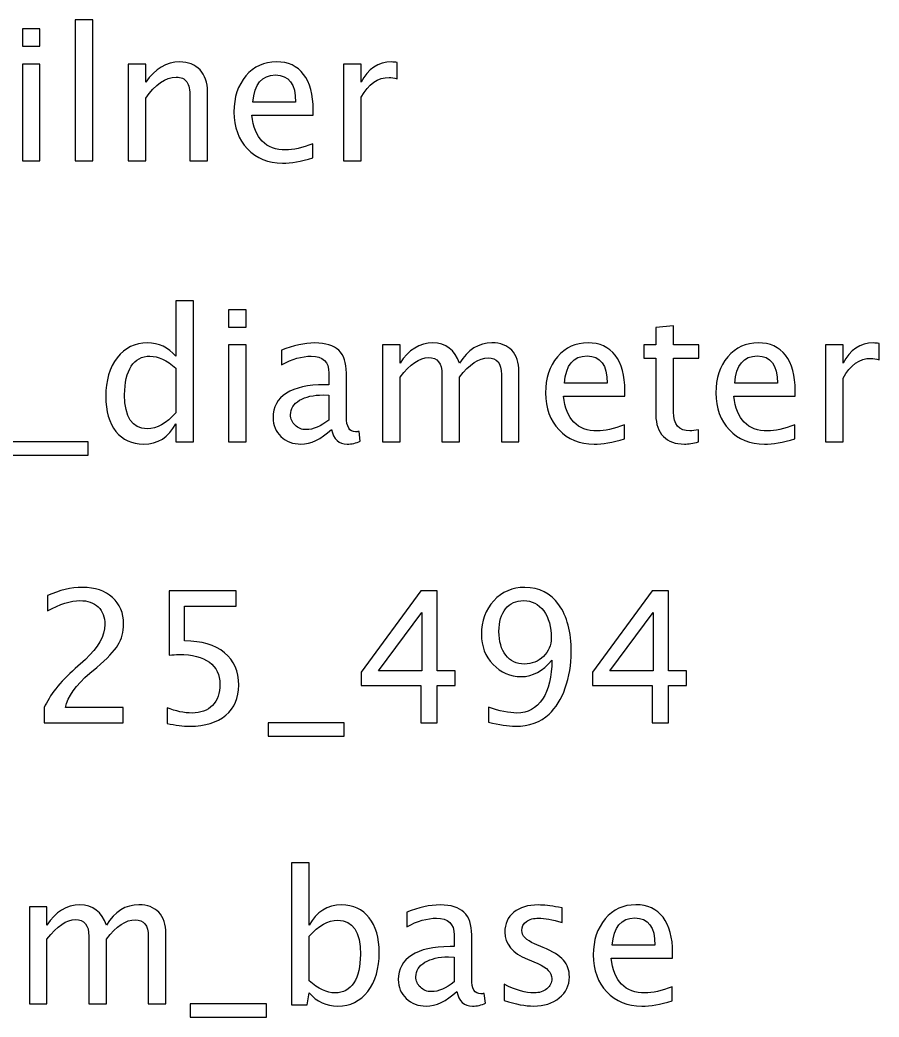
# Model space of a CAD drawing. Header units: centimetres. Extents: x -87 to 69, y -70 to 88.
# Drawn here: x 53.66 to 66.09, y 53.28 to 67.71 of the extents above; entities that cross this region are included whole.
import ezdxf

# ---------------------------------------------------------------- set-up
doc = ezdxf.new("R2010")
doc.units = ezdxf.units.CM
doc.header["$MEASUREMENT"] = 0
doc.layers.add('Layer 1', color=7, linetype='Continuous')

msp = doc.modelspace()

# ---------------------------------------------------------------- linework, layer by layer
at = {"layer": 'Layer 1'}
for points, knots in [([(54.46144, 65.67044), (54.46144, 65.67044), (54.46144, 67.71037), (54.46144, 67.71037), (54.46144, 67.71037), (54.46144, 67.71037), (54.71544, 67.71037), (54.71544, 67.71037), (54.71544, 67.71037), (54.71544, 67.71037), (54.71544, 65.67044), (54.71544, 65.67044), (54.71544, 65.67044), (54.71544, 65.67044), (54.46144, 65.67044), (54.46144, 65.67044)], [0, 0, 0, 0, 0.2, 0.2, 0.2, 0.2, 0.4, 0.4, 0.4, 0.4, 0.6, 0.6, 0.6, 0.6, 1, 1, 1, 1]), ([(53.6968, 67.32938), (53.6968, 67.32938), (53.6968, 67.58338), (53.6968, 67.58338), (53.6968, 67.58338), (53.6968, 67.58338), (53.9508, 67.58338), (53.9508, 67.58338), (53.9508, 67.58338), (53.9508, 67.58338), (53.9508, 67.32938), (53.9508, 67.32938), (53.9508, 67.32938), (53.9508, 67.32938), (53.6968, 67.32938), (53.6968, 67.32938)], [0, 0, 0, 0, 0.2, 0.2, 0.2, 0.2, 0.4, 0.4, 0.4, 0.4, 0.6, 0.6, 0.6, 0.6, 1, 1, 1, 1]), ([(55.22608, 65.67044), (55.22608, 65.67044), (55.22608, 67.07273), (55.22608, 67.07273), (55.22608, 67.07273), (55.22608, 67.07273), (55.48008, 67.07273), (55.48008, 67.07273), (55.48008, 67.07273), (55.48008, 67.07273), (55.48008, 66.80771), (55.48008, 66.80771), (55.48008, 66.80771), (55.61458, 67.00394), (55.7795, 67.10183), (55.97441, 67.10183), (55.97441, 67.10183), (56.097, 67.10183), (56.19445, 67.06347), (56.26633, 66.9863), (56.26633, 66.9863), (56.33821, 66.90957), (56.37437, 66.80594), (56.37437, 66.6763), (56.37437, 66.6763), (56.37437, 66.6763), (56.37437, 65.67044), (56.37437, 65.67044), (56.37437, 65.67044), (56.37437, 65.67044), (56.12037, 65.67044), (56.12037, 65.67044), (56.12037, 65.67044), (56.12037, 65.67044), (56.12037, 66.59339), (56.12037, 66.59339), (56.12037, 66.59339), (56.12037, 66.69746), (56.10494, 66.77155), (56.07451, 66.81564), (56.07451, 66.81564), (56.04364, 66.86018), (55.99293, 66.88223), (55.92193, 66.88223), (55.92193, 66.88223), (55.76583, 66.88223), (55.61854, 66.78037), (55.48008, 66.57664), (55.48008, 66.57664), (55.48008, 66.57664), (55.48008, 65.67044), (55.48008, 65.67044), (55.48008, 65.67044), (55.48008, 65.67044), (55.22608, 65.67044), (55.22608, 65.67044)], [0, 0, 0, 0, 0.06666667, 0.06666667, 0.06666667, 0.06666667, 0.13333333, 0.13333333, 0.13333333, 0.13333333, 0.2, 0.2, 0.2, 0.2, 0.26666667, 0.26666667, 0.26666667, 0.26666667, 0.33333333, 0.33333333, 0.33333333, 0.33333333, 0.4, 0.4, 0.4, 0.4, 0.46666667, 0.46666667, 0.46666667, 0.46666667, 0.53333333, 0.53333333, 0.53333333, 0.53333333, 0.6, 0.6, 0.6, 0.6, 0.66666667, 0.66666667, 0.66666667, 0.66666667, 0.73333333, 0.73333333, 0.73333333, 0.73333333, 0.8, 0.8, 0.8, 0.8, 0.86666667, 0.86666667, 0.86666667, 0.86666667, 1, 1, 1, 1]), ([(57.89749, 65.71542), (57.72683, 65.66427), (57.58087, 65.63869), (57.45916, 65.63869), (57.45916, 65.63869), (57.25146, 65.63869), (57.08257, 65.70748), (56.95249, 65.84462), (56.95249, 65.84462), (56.8224, 65.98177), (56.75713, 66.15948), (56.75713, 66.3782), (56.75713, 66.3782), (56.75713, 66.59031), (56.81446, 66.76449), (56.92955, 66.90075), (56.92955, 66.90075), (57.04465, 67.03657), (57.19193, 67.10448), (57.37141, 67.10448), (57.37141, 67.10448), (57.54118, 67.10448), (57.67259, 67.04407), (57.7652, 66.92324), (57.7652, 66.92324), (57.8578, 66.80241), (57.9041, 66.63132), (57.9041, 66.40951), (57.9041, 66.40951), (57.9041, 66.40951), (57.90278, 66.3319), (57.90278, 66.3319), (57.90278, 66.3319), (57.90278, 66.3319), (57.01643, 66.3319), (57.01643, 66.3319), (57.01643, 66.3319), (57.05347, 65.99676), (57.21707, 65.82919), (57.50679, 65.82919), (57.50679, 65.82919), (57.61306, 65.82919), (57.74315, 65.85918), (57.89749, 65.91915), (57.89749, 65.91915), (57.89749, 65.91915), (57.89749, 65.71542), (57.89749, 65.71542)], [0, 0, 0, 0, 0.07692308, 0.07692308, 0.07692308, 0.07692308, 0.15384615, 0.15384615, 0.15384615, 0.15384615, 0.23076923, 0.23076923, 0.23076923, 0.23076923, 0.30769231, 0.30769231, 0.30769231, 0.30769231, 0.38461538, 0.38461538, 0.38461538, 0.38461538, 0.46153846, 0.46153846, 0.46153846, 0.46153846, 0.53846154, 0.53846154, 0.53846154, 0.53846154, 0.61538462, 0.61538462, 0.61538462, 0.61538462, 0.69230769, 0.69230769, 0.69230769, 0.69230769, 0.76923077, 0.76923077, 0.76923077, 0.76923077, 0.84615385, 0.84615385, 0.84615385, 0.84615385, 1, 1, 1, 1]), ([(58.34243, 65.67044), (58.34243, 65.67044), (58.34243, 67.07273), (58.34243, 67.07273), (58.34243, 67.07273), (58.34243, 67.07273), (58.59643, 67.07273), (58.59643, 67.07273), (58.59643, 67.07273), (58.59643, 67.07273), (58.59643, 66.80771), (58.59643, 66.80771), (58.59643, 66.80771), (58.69741, 67.00394), (58.84381, 67.10183), (59.03608, 67.10183), (59.03608, 67.10183), (59.0621, 67.10183), (59.08944, 67.09963), (59.11766, 67.09522), (59.11766, 67.09522), (59.11766, 67.09522), (59.11766, 66.85754), (59.11766, 66.85754), (59.11766, 66.85754), (59.07356, 66.87209), (59.03476, 66.87958), (59.00124, 66.87958), (59.00124, 66.87958), (58.83985, 66.87958), (58.70491, 66.78433), (58.59643, 66.59339), (58.59643, 66.59339), (58.59643, 66.59339), (58.59643, 65.67044), (58.59643, 65.67044), (58.59643, 65.67044), (58.59643, 65.67044), (58.34243, 65.67044), (58.34243, 65.67044)], [0, 0, 0, 0, 0.09090909, 0.09090909, 0.09090909, 0.09090909, 0.18181818, 0.18181818, 0.18181818, 0.18181818, 0.27272727, 0.27272727, 0.27272727, 0.27272727, 0.36363636, 0.36363636, 0.36363636, 0.36363636, 0.45454545, 0.45454545, 0.45454545, 0.45454545, 0.54545455, 0.54545455, 0.54545455, 0.54545455, 0.63636364, 0.63636364, 0.63636364, 0.63636364, 0.72727273, 0.72727273, 0.72727273, 0.72727273, 0.81818182, 0.81818182, 0.81818182, 0.81818182, 1, 1, 1, 1]), ([(53.6968, 65.67044), (53.6968, 65.67044), (53.6968, 67.07273), (53.6968, 67.07273), (53.6968, 67.07273), (53.6968, 67.07273), (53.9508, 67.07273), (53.9508, 67.07273), (53.9508, 67.07273), (53.9508, 67.07273), (53.9508, 65.67044), (53.9508, 65.67044), (53.9508, 65.67044), (53.9508, 65.67044), (53.6968, 65.67044), (53.6968, 65.67044)], [0, 0, 0, 0, 0.2, 0.2, 0.2, 0.2, 0.4, 0.4, 0.4, 0.4, 0.6, 0.6, 0.6, 0.6, 1, 1, 1, 1]), ([(57.02966, 66.5224), (57.02966, 66.5224), (57.64878, 66.5224), (57.64878, 66.5224), (57.64878, 66.5224), (57.64878, 66.78345), (57.55132, 66.91398), (57.35686, 66.91398), (57.35686, 66.91398), (57.16106, 66.91398), (57.05214, 66.78345), (57.02966, 66.5224)], [0, 0, 0, 0, 0.25, 0.25, 0.25, 0.25, 0.5, 0.5, 0.5, 0.5, 1, 1, 1, 1]), ([(55.91644, 61.60468), (55.91644, 61.60468), (55.91644, 61.86794), (55.91644, 61.86794), (55.91644, 61.86794), (55.81281, 61.67127), (55.65671, 61.57293), (55.44813, 61.57293), (55.44813, 61.57293), (55.27879, 61.57293), (55.14562, 61.63423), (55.04861, 61.75726), (55.04861, 61.75726), (54.95159, 61.88029), (54.90308, 62.0483), (54.90308, 62.26129), (54.90308, 62.26129), (54.90308, 62.49412), (54.95821, 62.68153), (55.06801, 62.82353), (55.06801, 62.82353), (55.17825, 62.96508), (55.32289, 63.03607), (55.50237, 63.03607), (55.50237, 63.03607), (55.66861, 63.03607), (55.80708, 62.97257), (55.91644, 62.84513), (55.91644, 62.84513), (55.91644, 62.84513), (55.91644, 63.64461), (55.91644, 63.64461), (55.91644, 63.64461), (55.91644, 63.64461), (56.17044, 63.64461), (56.17044, 63.64461), (56.17044, 63.64461), (56.17044, 63.64461), (56.17044, 61.60468), (56.17044, 61.60468), (56.17044, 61.60468), (56.17044, 61.60468), (55.91644, 61.60468), (55.91644, 61.60468)], [0, 0, 0, 0, 0.08333333, 0.08333333, 0.08333333, 0.08333333, 0.16666667, 0.16666667, 0.16666667, 0.16666667, 0.25, 0.25, 0.25, 0.25, 0.33333333, 0.33333333, 0.33333333, 0.33333333, 0.41666667, 0.41666667, 0.41666667, 0.41666667, 0.5, 0.5, 0.5, 0.5, 0.58333333, 0.58333333, 0.58333333, 0.58333333, 0.66666667, 0.66666667, 0.66666667, 0.66666667, 0.75, 0.75, 0.75, 0.75, 0.83333333, 0.83333333, 0.83333333, 0.83333333, 1, 1, 1, 1]), ([(56.67932, 63.26362), (56.67932, 63.26362), (56.67932, 63.51762), (56.67932, 63.51762), (56.67932, 63.51762), (56.67932, 63.51762), (56.93332, 63.51762), (56.93332, 63.51762), (56.93332, 63.51762), (56.93332, 63.51762), (56.93332, 63.26362), (56.93332, 63.26362), (56.93332, 63.26362), (56.93332, 63.26362), (56.67932, 63.26362), (56.67932, 63.26362)], [0, 0, 0, 0, 0.2, 0.2, 0.2, 0.2, 0.4, 0.4, 0.4, 0.4, 0.6, 0.6, 0.6, 0.6, 1, 1, 1, 1]), ([(63.47645, 61.60512), (63.39796, 61.58351), (63.32961, 61.57293), (63.27184, 61.57293), (63.27184, 61.57293), (63.14219, 61.57293), (63.04121, 61.60997), (62.96889, 61.68405), (62.96889, 61.68405), (62.89613, 61.75814), (62.85997, 61.86088), (62.85997, 61.99274), (62.85997, 61.99274), (62.85997, 61.99274), (62.85997, 62.81647), (62.85997, 62.81647), (62.85997, 62.81647), (62.85997, 62.81647), (62.68447, 62.81647), (62.68447, 62.81647), (62.68447, 62.81647), (62.68447, 62.81647), (62.68447, 63.00697), (62.68447, 63.00697), (62.68447, 63.00697), (62.68447, 63.00697), (62.85997, 63.00697), (62.85997, 63.00697), (62.85997, 63.00697), (62.85997, 63.00697), (62.85997, 63.26053), (62.85997, 63.26053), (62.85997, 63.26053), (62.85997, 63.26053), (63.11397, 63.28478), (63.11397, 63.28478), (63.11397, 63.28478), (63.11397, 63.28478), (63.11397, 63.00697), (63.11397, 63.00697), (63.11397, 63.00697), (63.11397, 63.00697), (63.48174, 63.00697), (63.48174, 63.00697), (63.48174, 63.00697), (63.48174, 63.00697), (63.48174, 62.81647), (63.48174, 62.81647), (63.48174, 62.81647), (63.48174, 62.81647), (63.11397, 62.81647), (63.11397, 62.81647), (63.11397, 62.81647), (63.11397, 62.81647), (63.11397, 62.0386), (63.11397, 62.0386), (63.11397, 62.0386), (63.11397, 61.85515), (63.19379, 61.76343), (63.35298, 61.76343), (63.35298, 61.76343), (63.38693, 61.76343), (63.42794, 61.76916), (63.47645, 61.78019), (63.47645, 61.78019), (63.47645, 61.78019), (63.47645, 61.60512), (63.47645, 61.60512)], [0, 0, 0, 0, 0.05555556, 0.05555556, 0.05555556, 0.05555556, 0.11111111, 0.11111111, 0.11111111, 0.11111111, 0.16666667, 0.16666667, 0.16666667, 0.16666667, 0.22222222, 0.22222222, 0.22222222, 0.22222222, 0.27777778, 0.27777778, 0.27777778, 0.27777778, 0.33333333, 0.33333333, 0.33333333, 0.33333333, 0.38888889, 0.38888889, 0.38888889, 0.38888889, 0.44444444, 0.44444444, 0.44444444, 0.44444444, 0.5, 0.5, 0.5, 0.5, 0.55555556, 0.55555556, 0.55555556, 0.55555556, 0.61111111, 0.61111111, 0.61111111, 0.61111111, 0.66666667, 0.66666667, 0.66666667, 0.66666667, 0.72222222, 0.72222222, 0.72222222, 0.72222222, 0.77777778, 0.77777778, 0.77777778, 0.77777778, 0.83333333, 0.83333333, 0.83333333, 0.83333333, 0.88888889, 0.88888889, 0.88888889, 0.88888889, 1, 1, 1, 1]), ([(56.67932, 61.60468), (56.67932, 61.60468), (56.67932, 63.00697), (56.67932, 63.00697), (56.67932, 63.00697), (56.67932, 63.00697), (56.93332, 63.00697), (56.93332, 63.00697), (56.93332, 63.00697), (56.93332, 63.00697), (56.93332, 61.60468), (56.93332, 61.60468), (56.93332, 61.60468), (56.93332, 61.60468), (56.67932, 61.60468), (56.67932, 61.60468)], [0, 0, 0, 0, 0.2, 0.2, 0.2, 0.2, 0.4, 0.4, 0.4, 0.4, 0.6, 0.6, 0.6, 0.6, 1, 1, 1, 1]), ([(58.16671, 61.78327), (58.01414, 61.64304), (57.86729, 61.57293), (57.72618, 61.57293), (57.72618, 61.57293), (57.61021, 61.57293), (57.51363, 61.60909), (57.43735, 61.68185), (57.43735, 61.68185), (57.36062, 61.75461), (57.32225, 61.84633), (57.32225, 61.95702), (57.32225, 61.95702), (57.32225, 62.11003), (57.38663, 62.22777), (57.5154, 62.30979), (57.5154, 62.30979), (57.64416, 62.39181), (57.82893, 62.43282), (58.0697, 62.43282), (58.0697, 62.43282), (58.0697, 62.43282), (58.12923, 62.43282), (58.12923, 62.43282), (58.12923, 62.43282), (58.12923, 62.43282), (58.12923, 62.60172), (58.12923, 62.60172), (58.12923, 62.60172), (58.12923, 62.76444), (58.04456, 62.84557), (57.87479, 62.84557), (57.87479, 62.84557), (57.74338, 62.84557), (57.59962, 62.80412), (57.44396, 62.72122), (57.44396, 62.72122), (57.44396, 62.72122), (57.44396, 62.93024), (57.44396, 62.93024), (57.44396, 62.93024), (57.61506, 63.0008), (57.77645, 63.03607), (57.92771, 63.03607), (57.92771, 63.03607), (58.08337, 63.03607), (58.19846, 63.0008), (58.2721, 62.9298), (58.2721, 62.9298), (58.34619, 62.8588), (58.38323, 62.74944), (58.38323, 62.60172), (58.38323, 62.60172), (58.38323, 62.60172), (58.38323, 61.96804), (58.38323, 61.96804), (58.38323, 61.96804), (58.38323, 61.82296), (58.42777, 61.7502), (58.51728, 61.7502), (58.51728, 61.7502), (58.52831, 61.7502), (58.54462, 61.75196), (58.56623, 61.75549), (58.56623, 61.75549), (58.56623, 61.75549), (58.58431, 61.61438), (58.58431, 61.61438), (58.58431, 61.61438), (58.52655, 61.5866), (58.46305, 61.57293), (58.39337, 61.57293), (58.39337, 61.57293), (58.27475, 61.57293), (58.19934, 61.64304), (58.16671, 61.78327)], [0, 0, 0, 0, 0.05, 0.05, 0.05, 0.05, 0.1, 0.1, 0.1, 0.1, 0.15, 0.15, 0.15, 0.15, 0.2, 0.2, 0.2, 0.2, 0.25, 0.25, 0.25, 0.25, 0.3, 0.3, 0.3, 0.3, 0.35, 0.35, 0.35, 0.35, 0.4, 0.4, 0.4, 0.4, 0.45, 0.45, 0.45, 0.45, 0.5, 0.5, 0.5, 0.5, 0.55, 0.55, 0.55, 0.55, 0.6, 0.6, 0.6, 0.6, 0.65, 0.65, 0.65, 0.65, 0.7, 0.7, 0.7, 0.7, 0.75, 0.75, 0.75, 0.75, 0.8, 0.8, 0.8, 0.8, 0.85, 0.85, 0.85, 0.85, 0.9, 0.9, 0.9, 0.9, 1, 1, 1, 1]), ([(58.9049, 61.60468), (58.9049, 61.60468), (58.9049, 63.00697), (58.9049, 63.00697), (58.9049, 63.00697), (58.9049, 63.00697), (59.1589, 63.00697), (59.1589, 63.00697), (59.1589, 63.00697), (59.1589, 63.00697), (59.1589, 62.74195), (59.1589, 62.74195), (59.1589, 62.74195), (59.28281, 62.93818), (59.44156, 63.03607), (59.63603, 63.03607), (59.63603, 63.03607), (59.82344, 63.03607), (59.95088, 62.93818), (60.01879, 62.74195), (60.01879, 62.74195), (60.13918, 62.93994), (60.29617, 63.03872), (60.48887, 63.03872), (60.48887, 63.03872), (60.6119, 63.03872), (60.70759, 63.00256), (60.77594, 62.9298), (60.77594, 62.9298), (60.84429, 62.85704), (60.87869, 62.75518), (60.87869, 62.62421), (60.87869, 62.62421), (60.87869, 62.62421), (60.87869, 61.60468), (60.87869, 61.60468), (60.87869, 61.60468), (60.87869, 61.60468), (60.62469, 61.60468), (60.62469, 61.60468), (60.62469, 61.60468), (60.62469, 61.60468), (60.62469, 62.58231), (60.62469, 62.58231), (60.62469, 62.58231), (60.62469, 62.74195), (60.56119, 62.82176), (60.43419, 62.82176), (60.43419, 62.82176), (60.30234, 62.82176), (60.16387, 62.72872), (60.01879, 62.54219), (60.01879, 62.54219), (60.01879, 62.54219), (60.01879, 61.60468), (60.01879, 61.60468), (60.01879, 61.60468), (60.01879, 61.60468), (59.76479, 61.60468), (59.76479, 61.60468), (59.76479, 61.60468), (59.76479, 61.60468), (59.76479, 62.5832), (59.76479, 62.5832), (59.76479, 62.5832), (59.76479, 62.74415), (59.70041, 62.82441), (59.57121, 62.82441), (59.57121, 62.82441), (59.44289, 62.82441), (59.3053, 62.73092), (59.1589, 62.54351), (59.1589, 62.54351), (59.1589, 62.54351), (59.1589, 61.60468), (59.1589, 61.60468), (59.1589, 61.60468), (59.1589, 61.60468), (58.9049, 61.60468), (58.9049, 61.60468)], [0, 0, 0, 0, 0.04761905, 0.04761905, 0.04761905, 0.04761905, 0.0952381, 0.0952381, 0.0952381, 0.0952381, 0.14285714, 0.14285714, 0.14285714, 0.14285714, 0.19047619, 0.19047619, 0.19047619, 0.19047619, 0.23809524, 0.23809524, 0.23809524, 0.23809524, 0.28571429, 0.28571429, 0.28571429, 0.28571429, 0.33333333, 0.33333333, 0.33333333, 0.33333333, 0.38095238, 0.38095238, 0.38095238, 0.38095238, 0.42857143, 0.42857143, 0.42857143, 0.42857143, 0.47619048, 0.47619048, 0.47619048, 0.47619048, 0.52380952, 0.52380952, 0.52380952, 0.52380952, 0.57142857, 0.57142857, 0.57142857, 0.57142857, 0.61904762, 0.61904762, 0.61904762, 0.61904762, 0.66666667, 0.66666667, 0.66666667, 0.66666667, 0.71428571, 0.71428571, 0.71428571, 0.71428571, 0.76190476, 0.76190476, 0.76190476, 0.76190476, 0.80952381, 0.80952381, 0.80952381, 0.80952381, 0.85714286, 0.85714286, 0.85714286, 0.85714286, 0.9047619, 0.9047619, 0.9047619, 0.9047619, 1, 1, 1, 1]), ([(62.40445, 61.64966), (62.23379, 61.59851), (62.08783, 61.57293), (61.96612, 61.57293), (61.96612, 61.57293), (61.75842, 61.57293), (61.58953, 61.64172), (61.45945, 61.77886), (61.45945, 61.77886), (61.32936, 61.91601), (61.26409, 62.09372), (61.26409, 62.31244), (61.26409, 62.31244), (61.26409, 62.52455), (61.32142, 62.69873), (61.43651, 62.83499), (61.43651, 62.83499), (61.55161, 62.97081), (61.69889, 63.03872), (61.87837, 63.03872), (61.87837, 63.03872), (62.04814, 63.03872), (62.17955, 62.97831), (62.27216, 62.85748), (62.27216, 62.85748), (62.36476, 62.73665), (62.41106, 62.56556), (62.41106, 62.34375), (62.41106, 62.34375), (62.41106, 62.34375), (62.40974, 62.26614), (62.40974, 62.26614), (62.40974, 62.26614), (62.40974, 62.26614), (61.52339, 62.26614), (61.52339, 62.26614), (61.52339, 62.26614), (61.56043, 61.931), (61.72403, 61.76343), (62.01375, 61.76343), (62.01375, 61.76343), (62.12002, 61.76343), (62.25011, 61.79342), (62.40445, 61.85339), (62.40445, 61.85339), (62.40445, 61.85339), (62.40445, 61.64966), (62.40445, 61.64966)], [0, 0, 0, 0, 0.07692308, 0.07692308, 0.07692308, 0.07692308, 0.15384615, 0.15384615, 0.15384615, 0.15384615, 0.23076923, 0.23076923, 0.23076923, 0.23076923, 0.30769231, 0.30769231, 0.30769231, 0.30769231, 0.38461538, 0.38461538, 0.38461538, 0.38461538, 0.46153846, 0.46153846, 0.46153846, 0.46153846, 0.53846154, 0.53846154, 0.53846154, 0.53846154, 0.61538462, 0.61538462, 0.61538462, 0.61538462, 0.69230769, 0.69230769, 0.69230769, 0.69230769, 0.76923077, 0.76923077, 0.76923077, 0.76923077, 0.84615385, 0.84615385, 0.84615385, 0.84615385, 1, 1, 1, 1]), ([(64.86816, 61.64966), (64.6975, 61.59851), (64.55154, 61.57293), (64.42983, 61.57293), (64.42983, 61.57293), (64.22213, 61.57293), (64.05324, 61.64172), (63.92316, 61.77886), (63.92316, 61.77886), (63.79307, 61.91601), (63.7278, 62.09372), (63.7278, 62.31244), (63.7278, 62.31244), (63.7278, 62.52455), (63.78513, 62.69873), (63.90022, 62.83499), (63.90022, 62.83499), (64.01532, 62.97081), (64.1626, 63.03872), (64.34208, 63.03872), (64.34208, 63.03872), (64.51185, 63.03872), (64.64326, 62.97831), (64.73587, 62.85748), (64.73587, 62.85748), (64.82847, 62.73665), (64.87477, 62.56556), (64.87477, 62.34375), (64.87477, 62.34375), (64.87477, 62.34375), (64.87345, 62.26614), (64.87345, 62.26614), (64.87345, 62.26614), (64.87345, 62.26614), (63.9871, 62.26614), (63.9871, 62.26614), (63.9871, 62.26614), (64.02414, 61.931), (64.18774, 61.76343), (64.47746, 61.76343), (64.47746, 61.76343), (64.58373, 61.76343), (64.71382, 61.79342), (64.86816, 61.85339), (64.86816, 61.85339), (64.86816, 61.85339), (64.86816, 61.64966), (64.86816, 61.64966)], [0, 0, 0, 0, 0.07692308, 0.07692308, 0.07692308, 0.07692308, 0.15384615, 0.15384615, 0.15384615, 0.15384615, 0.23076923, 0.23076923, 0.23076923, 0.23076923, 0.30769231, 0.30769231, 0.30769231, 0.30769231, 0.38461538, 0.38461538, 0.38461538, 0.38461538, 0.46153846, 0.46153846, 0.46153846, 0.46153846, 0.53846154, 0.53846154, 0.53846154, 0.53846154, 0.61538462, 0.61538462, 0.61538462, 0.61538462, 0.69230769, 0.69230769, 0.69230769, 0.69230769, 0.76923077, 0.76923077, 0.76923077, 0.76923077, 0.84615385, 0.84615385, 0.84615385, 0.84615385, 1, 1, 1, 1]), ([(65.3131, 61.60468), (65.3131, 61.60468), (65.3131, 63.00697), (65.3131, 63.00697), (65.3131, 63.00697), (65.3131, 63.00697), (65.5671, 63.00697), (65.5671, 63.00697), (65.5671, 63.00697), (65.5671, 63.00697), (65.5671, 62.74195), (65.5671, 62.74195), (65.5671, 62.74195), (65.66808, 62.93818), (65.81448, 63.03607), (66.00675, 63.03607), (66.00675, 63.03607), (66.03277, 63.03607), (66.06011, 63.03387), (66.08833, 63.02946), (66.08833, 63.02946), (66.08833, 63.02946), (66.08833, 62.79178), (66.08833, 62.79178), (66.08833, 62.79178), (66.04423, 62.80633), (66.00543, 62.81382), (65.97191, 62.81382), (65.97191, 62.81382), (65.81052, 62.81382), (65.67558, 62.71857), (65.5671, 62.52763), (65.5671, 62.52763), (65.5671, 62.52763), (65.5671, 61.60468), (65.5671, 61.60468), (65.5671, 61.60468), (65.5671, 61.60468), (65.3131, 61.60468), (65.3131, 61.60468)], [0, 0, 0, 0, 0.09090909, 0.09090909, 0.09090909, 0.09090909, 0.18181818, 0.18181818, 0.18181818, 0.18181818, 0.27272727, 0.27272727, 0.27272727, 0.27272727, 0.36363636, 0.36363636, 0.36363636, 0.36363636, 0.45454545, 0.45454545, 0.45454545, 0.45454545, 0.54545455, 0.54545455, 0.54545455, 0.54545455, 0.63636364, 0.63636364, 0.63636364, 0.63636364, 0.72727273, 0.72727273, 0.72727273, 0.72727273, 0.81818182, 0.81818182, 0.81818182, 0.81818182, 1, 1, 1, 1]), ([(55.91644, 62.67139), (55.78459, 62.78737), (55.65979, 62.84557), (55.54161, 62.84557), (55.54161, 62.84557), (55.4252, 62.84557), (55.33524, 62.79707), (55.2713, 62.69961), (55.2713, 62.69961), (55.20736, 62.6026), (55.17561, 62.46502), (55.17561, 62.28686), (55.17561, 62.28686), (55.17561, 61.95922), (55.28408, 61.79518), (55.50148, 61.79518), (55.50148, 61.79518), (55.64259, 61.79518), (55.78106, 61.87235), (55.91644, 62.02625), (55.91644, 62.02625), (55.91644, 62.02625), (55.91644, 62.67139), (55.91644, 62.67139)], [0, 0, 0, 0, 0.14285714, 0.14285714, 0.14285714, 0.14285714, 0.28571429, 0.28571429, 0.28571429, 0.28571429, 0.42857143, 0.42857143, 0.42857143, 0.42857143, 0.57142857, 0.57142857, 0.57142857, 0.57142857, 0.71428571, 0.71428571, 0.71428571, 0.71428571, 1, 1, 1, 1]), ([(61.53662, 62.45664), (61.53662, 62.45664), (62.15574, 62.45664), (62.15574, 62.45664), (62.15574, 62.45664), (62.15574, 62.71769), (62.05828, 62.84822), (61.86382, 62.84822), (61.86382, 62.84822), (61.66802, 62.84822), (61.5591, 62.71769), (61.53662, 62.45664)], [0, 0, 0, 0, 0.25, 0.25, 0.25, 0.25, 0.5, 0.5, 0.5, 0.5, 1, 1, 1, 1]), ([(64.00033, 62.45664), (64.00033, 62.45664), (64.61945, 62.45664), (64.61945, 62.45664), (64.61945, 62.45664), (64.61945, 62.71769), (64.52199, 62.84822), (64.32753, 62.84822), (64.32753, 62.84822), (64.13173, 62.84822), (64.02281, 62.71769), (64.00033, 62.45664)], [0, 0, 0, 0, 0.25, 0.25, 0.25, 0.25, 0.5, 0.5, 0.5, 0.5, 1, 1, 1, 1]), ([(58.12923, 61.92174), (58.12923, 61.92174), (58.12923, 62.28201), (58.12923, 62.28201), (58.12923, 62.28201), (58.12923, 62.28201), (58.04765, 62.28466), (58.04765, 62.28466), (58.04765, 62.28466), (57.90654, 62.28466), (57.79277, 62.25864), (57.7059, 62.20661), (57.7059, 62.20661), (57.61947, 62.15413), (57.57625, 62.0849), (57.57625, 61.99847), (57.57625, 61.99847), (57.57625, 61.93805), (57.59786, 61.8869), (57.64063, 61.84501), (57.64063, 61.84501), (57.68385, 61.80312), (57.73632, 61.78195), (57.7985, 61.78195), (57.7985, 61.78195), (57.90433, 61.78195), (58.01458, 61.82869), (58.12923, 61.92174)], [0, 0, 0, 0, 0.125, 0.125, 0.125, 0.125, 0.25, 0.25, 0.25, 0.25, 0.375, 0.375, 0.375, 0.375, 0.5, 0.5, 0.5, 0.5, 0.625, 0.625, 0.625, 0.625, 0.75, 0.75, 0.75, 0.75, 1, 1, 1, 1]), ([(53.54842, 61.41418), (53.54842, 61.41418), (53.54842, 61.60468), (53.54842, 61.60468), (53.54842, 61.60468), (53.54842, 61.60468), (54.64909, 61.60468), (54.64909, 61.60468), (54.64909, 61.60468), (54.64909, 61.60468), (54.64909, 61.41418), (54.64909, 61.41418), (54.64909, 61.41418), (54.64909, 61.41418), (53.54842, 61.41418), (53.54842, 61.41418)], [0, 0, 0, 0, 0.2, 0.2, 0.2, 0.2, 0.4, 0.4, 0.4, 0.4, 0.6, 0.6, 0.6, 0.6, 1, 1, 1, 1]), ([(54.01297, 57.53892), (54.01297, 57.53892), (54.01297, 57.76117), (54.01297, 57.76117), (54.01297, 57.76117), (54.08706, 57.93447), (54.23655, 58.12365), (54.46188, 58.32782), (54.46188, 58.32782), (54.46188, 58.32782), (54.6074, 58.45835), (54.6074, 58.45835), (54.6074, 58.45835), (54.79482, 58.62856), (54.88874, 58.79701), (54.88874, 58.96458), (54.88874, 58.96458), (54.88874, 59.07174), (54.85655, 59.15552), (54.79261, 59.21682), (54.79261, 59.21682), (54.72867, 59.27811), (54.64004, 59.30898), (54.52759, 59.30898), (54.52759, 59.30898), (54.39618, 59.30898), (54.24052, 59.25871), (54.0606, 59.15817), (54.0606, 59.15817), (54.0606, 59.15817), (54.0606, 59.38042), (54.0606, 59.38042), (54.0606, 59.38042), (54.23037, 59.45979), (54.39927, 59.49948), (54.56772, 59.49948), (54.56772, 59.49948), (54.74675, 59.49948), (54.89051, 59.45141), (54.99899, 59.35484), (54.99899, 59.35484), (55.10702, 59.25827), (55.16126, 59.13039), (55.16126, 58.97075), (55.16126, 58.97075), (55.16126, 58.8561), (55.13392, 58.75424), (55.07924, 58.6656), (55.07924, 58.6656), (55.02412, 58.57653), (54.92226, 58.46893), (54.77277, 58.34193), (54.77277, 58.34193), (54.77277, 58.34193), (54.67443, 58.25814), (54.67443, 58.25814), (54.67443, 58.25814), (54.46982, 58.08484), (54.35164, 57.91904), (54.31989, 57.76117), (54.31989, 57.76117), (54.31989, 57.76117), (55.15333, 57.76117), (55.15333, 57.76117), (55.15333, 57.76117), (55.15333, 57.76117), (55.15333, 57.53892), (55.15333, 57.53892), (55.15333, 57.53892), (55.15333, 57.53892), (54.01297, 57.53892), (54.01297, 57.53892)], [0, 0, 0, 0, 0.05263158, 0.05263158, 0.05263158, 0.05263158, 0.10526316, 0.10526316, 0.10526316, 0.10526316, 0.15789474, 0.15789474, 0.15789474, 0.15789474, 0.21052632, 0.21052632, 0.21052632, 0.21052632, 0.26315789, 0.26315789, 0.26315789, 0.26315789, 0.31578947, 0.31578947, 0.31578947, 0.31578947, 0.36842105, 0.36842105, 0.36842105, 0.36842105, 0.42105263, 0.42105263, 0.42105263, 0.42105263, 0.47368421, 0.47368421, 0.47368421, 0.47368421, 0.52631579, 0.52631579, 0.52631579, 0.52631579, 0.57894737, 0.57894737, 0.57894737, 0.57894737, 0.63157895, 0.63157895, 0.63157895, 0.63157895, 0.68421053, 0.68421053, 0.68421053, 0.68421053, 0.73684211, 0.73684211, 0.73684211, 0.73684211, 0.78947368, 0.78947368, 0.78947368, 0.78947368, 0.84210526, 0.84210526, 0.84210526, 0.84210526, 0.89473684, 0.89473684, 0.89473684, 0.89473684, 1, 1, 1, 1]), ([(55.78921, 57.53098), (55.78921, 57.53098), (55.78921, 57.75852), (55.78921, 57.75852), (55.78921, 57.75852), (55.91577, 57.70737), (56.03571, 57.68179), (56.15037, 57.68179), (56.15037, 57.68179), (56.2756, 57.68179), (56.37438, 57.71884), (56.44626, 57.79292), (56.44626, 57.79292), (56.51814, 57.867), (56.55386, 57.96887), (56.55386, 58.09851), (56.55386, 58.09851), (56.55386, 58.23786), (56.50314, 58.34458), (56.40172, 58.41822), (56.40172, 58.41822), (56.3003, 58.49186), (56.15345, 58.52846), (55.96163, 58.52846), (55.96163, 58.52846), (55.91709, 58.52846), (55.86991, 58.52537), (55.82096, 58.5192), (55.82096, 58.5192), (55.82096, 58.5192), (55.82096, 59.45186), (55.82096, 59.45186), (55.82096, 59.45186), (55.82096, 59.45186), (56.78933, 59.45186), (56.78933, 59.45186), (56.78933, 59.45186), (56.78933, 59.45186), (56.78933, 59.22961), (56.78933, 59.22961), (56.78933, 59.22961), (56.78933, 59.22961), (56.04321, 59.22961), (56.04321, 59.22961), (56.04321, 59.22961), (56.04321, 59.22961), (56.04321, 58.72425), (56.04321, 58.72425), (56.04321, 58.72425), (56.28927, 58.72425), (56.4811, 58.66781), (56.61912, 58.55492), (56.61912, 58.55492), (56.75714, 58.44247), (56.82638, 58.28637), (56.82638, 58.08661), (56.82638, 58.08661), (56.82638, 57.90052), (56.76376, 57.755), (56.63852, 57.6496), (56.63852, 57.6496), (56.51329, 57.54421), (56.34043, 57.4913), (56.11994, 57.4913), (56.11994, 57.4913), (56.0216, 57.4913), (55.91136, 57.50452), (55.78921, 57.53098)], [0, 0, 0, 0, 0.05555556, 0.05555556, 0.05555556, 0.05555556, 0.11111111, 0.11111111, 0.11111111, 0.11111111, 0.16666667, 0.16666667, 0.16666667, 0.16666667, 0.22222222, 0.22222222, 0.22222222, 0.22222222, 0.27777778, 0.27777778, 0.27777778, 0.27777778, 0.33333333, 0.33333333, 0.33333333, 0.33333333, 0.38888889, 0.38888889, 0.38888889, 0.38888889, 0.44444444, 0.44444444, 0.44444444, 0.44444444, 0.5, 0.5, 0.5, 0.5, 0.55555556, 0.55555556, 0.55555556, 0.55555556, 0.61111111, 0.61111111, 0.61111111, 0.61111111, 0.66666667, 0.66666667, 0.66666667, 0.66666667, 0.72222222, 0.72222222, 0.72222222, 0.72222222, 0.77777778, 0.77777778, 0.77777778, 0.77777778, 0.83333333, 0.83333333, 0.83333333, 0.83333333, 0.88888889, 0.88888889, 0.88888889, 0.88888889, 1, 1, 1, 1]), ([(59.45986, 57.53892), (59.45986, 57.53892), (59.45986, 58.08132), (59.45986, 58.08132), (59.45986, 58.08132), (59.45986, 58.08132), (58.59732, 58.08132), (58.59732, 58.08132), (58.59732, 58.08132), (58.59732, 58.08132), (58.59732, 58.27446), (58.59732, 58.27446), (58.59732, 58.27446), (58.59732, 58.27446), (59.45986, 59.45186), (59.45986, 59.45186), (59.45986, 59.45186), (59.45986, 59.45186), (59.69798, 59.45186), (59.69798, 59.45186), (59.69798, 59.45186), (59.69798, 59.45186), (59.69798, 58.29034), (59.69798, 58.29034), (59.69798, 58.29034), (59.69798, 58.29034), (59.95463, 58.29034), (59.95463, 58.29034), (59.95463, 58.29034), (59.95463, 58.29034), (59.95463, 58.08132), (59.95463, 58.08132), (59.95463, 58.08132), (59.95463, 58.08132), (59.69798, 58.08132), (59.69798, 58.08132), (59.69798, 58.08132), (59.69798, 58.08132), (59.69798, 57.53892), (59.69798, 57.53892), (59.69798, 57.53892), (59.69798, 57.53892), (59.45986, 57.53892), (59.45986, 57.53892)], [0, 0, 0, 0, 0.08333333, 0.08333333, 0.08333333, 0.08333333, 0.16666667, 0.16666667, 0.16666667, 0.16666667, 0.25, 0.25, 0.25, 0.25, 0.33333333, 0.33333333, 0.33333333, 0.33333333, 0.41666667, 0.41666667, 0.41666667, 0.41666667, 0.5, 0.5, 0.5, 0.5, 0.58333333, 0.58333333, 0.58333333, 0.58333333, 0.66666667, 0.66666667, 0.66666667, 0.66666667, 0.75, 0.75, 0.75, 0.75, 0.83333333, 0.83333333, 0.83333333, 0.83333333, 1, 1, 1, 1]), ([(60.43705, 57.5495), (60.43705, 57.5495), (60.43705, 57.76646), (60.43705, 57.76646), (60.43705, 57.76646), (60.59889, 57.71002), (60.73647, 57.68179), (60.85025, 57.68179), (60.85025, 57.68179), (61.00855, 57.68179), (61.13247, 57.74926), (61.22154, 57.8842), (61.22154, 57.8842), (61.31062, 58.01914), (61.35516, 58.20699), (61.35516, 58.44732), (61.35516, 58.44732), (61.22595, 58.28813), (61.07911, 58.20831), (60.91419, 58.20831), (60.91419, 58.20831), (60.75323, 58.20831), (60.61653, 58.26741), (60.50452, 58.38603), (60.50452, 58.38603), (60.39252, 58.50465), (60.33651, 58.64885), (60.33651, 58.8195), (60.33651, 58.8195), (60.33651, 59.01529), (60.39604, 59.17757), (60.51555, 59.30633), (60.51555, 59.30633), (60.63461, 59.4351), (60.78454, 59.49948), (60.96534, 59.49948), (60.96534, 59.49948), (61.17304, 59.49948), (61.33664, 59.41614), (61.45614, 59.24945), (61.45614, 59.24945), (61.57564, 59.08276), (61.63562, 58.85478), (61.63562, 58.56506), (61.63562, 58.56506), (61.63562, 58.38073), (61.60695, 58.20743), (61.54919, 58.04516), (61.54919, 58.04516), (61.49142, 57.88244), (61.41425, 57.75632), (61.31679, 57.66592), (61.31679, 57.66592), (61.19244, 57.5495), (61.0284, 57.4913), (60.82555, 57.4913), (60.82555, 57.4913), (60.72545, 57.4913), (60.59625, 57.5107), (60.43705, 57.5495)], [0, 0, 0, 0, 0.0625, 0.0625, 0.0625, 0.0625, 0.125, 0.125, 0.125, 0.125, 0.1875, 0.1875, 0.1875, 0.1875, 0.25, 0.25, 0.25, 0.25, 0.3125, 0.3125, 0.3125, 0.3125, 0.375, 0.375, 0.375, 0.375, 0.4375, 0.4375, 0.4375, 0.4375, 0.5, 0.5, 0.5, 0.5, 0.5625, 0.5625, 0.5625, 0.5625, 0.625, 0.625, 0.625, 0.625, 0.6875, 0.6875, 0.6875, 0.6875, 0.75, 0.75, 0.75, 0.75, 0.8125, 0.8125, 0.8125, 0.8125, 0.875, 0.875, 0.875, 0.875, 1, 1, 1, 1]), ([(62.80596, 57.53892), (62.80596, 57.53892), (62.80596, 58.08132), (62.80596, 58.08132), (62.80596, 58.08132), (62.80596, 58.08132), (61.94342, 58.08132), (61.94342, 58.08132), (61.94342, 58.08132), (61.94342, 58.08132), (61.94342, 58.27446), (61.94342, 58.27446), (61.94342, 58.27446), (61.94342, 58.27446), (62.80596, 59.45186), (62.80596, 59.45186), (62.80596, 59.45186), (62.80596, 59.45186), (63.04408, 59.45186), (63.04408, 59.45186), (63.04408, 59.45186), (63.04408, 59.45186), (63.04408, 58.29034), (63.04408, 58.29034), (63.04408, 58.29034), (63.04408, 58.29034), (63.30073, 58.29034), (63.30073, 58.29034), (63.30073, 58.29034), (63.30073, 58.29034), (63.30073, 58.08132), (63.30073, 58.08132), (63.30073, 58.08132), (63.30073, 58.08132), (63.04408, 58.08132), (63.04408, 58.08132), (63.04408, 58.08132), (63.04408, 58.08132), (63.04408, 57.53892), (63.04408, 57.53892), (63.04408, 57.53892), (63.04408, 57.53892), (62.80596, 57.53892), (62.80596, 57.53892)], [0, 0, 0, 0, 0.08333333, 0.08333333, 0.08333333, 0.08333333, 0.16666667, 0.16666667, 0.16666667, 0.16666667, 0.25, 0.25, 0.25, 0.25, 0.33333333, 0.33333333, 0.33333333, 0.33333333, 0.41666667, 0.41666667, 0.41666667, 0.41666667, 0.5, 0.5, 0.5, 0.5, 0.58333333, 0.58333333, 0.58333333, 0.58333333, 0.66666667, 0.66666667, 0.66666667, 0.66666667, 0.75, 0.75, 0.75, 0.75, 0.83333333, 0.83333333, 0.83333333, 0.83333333, 1, 1, 1, 1]), ([(60.59051, 58.86272), (60.59051, 58.7172), (60.62359, 58.6021), (60.68973, 58.51744), (60.68973, 58.51744), (60.75588, 58.43321), (60.84495, 58.39088), (60.9574, 58.39088), (60.9574, 58.39088), (61.06544, 58.39088), (61.1576, 58.42748), (61.23345, 58.50068), (61.23345, 58.50068), (61.3093, 58.57388), (61.34722, 58.66252), (61.34722, 58.7657), (61.34722, 58.7657), (61.34722, 58.92886), (61.31062, 59.06027), (61.23698, 59.15949), (61.23698, 59.15949), (61.16378, 59.25915), (61.06764, 59.30898), (60.94814, 59.30898), (60.94814, 59.30898), (60.83657, 59.30898), (60.74926, 59.26929), (60.68576, 59.18992), (60.68576, 59.18992), (60.62226, 59.11054), (60.59051, 59.00162), (60.59051, 58.86272)], [0, 0, 0, 0, 0.11111111, 0.11111111, 0.11111111, 0.11111111, 0.22222222, 0.22222222, 0.22222222, 0.22222222, 0.33333333, 0.33333333, 0.33333333, 0.33333333, 0.44444444, 0.44444444, 0.44444444, 0.44444444, 0.55555556, 0.55555556, 0.55555556, 0.55555556, 0.66666667, 0.66666667, 0.66666667, 0.66666667, 0.77777778, 0.77777778, 0.77777778, 0.77777778, 1, 1, 1, 1]), ([(58.84823, 58.29034), (58.84823, 58.29034), (59.47573, 58.29034), (59.47573, 58.29034), (59.47573, 58.29034), (59.47573, 58.29034), (59.47573, 59.13788), (59.47573, 59.13788), (59.47573, 59.13788), (59.47573, 59.13788), (58.84823, 58.29034), (58.84823, 58.29034)], [0, 0, 0, 0, 0.25, 0.25, 0.25, 0.25, 0.5, 0.5, 0.5, 0.5, 1, 1, 1, 1]), ([(62.19433, 58.29034), (62.19433, 58.29034), (62.82183, 58.29034), (62.82183, 58.29034), (62.82183, 58.29034), (62.82183, 58.29034), (62.82183, 59.13788), (62.82183, 59.13788), (62.82183, 59.13788), (62.82183, 59.13788), (62.19433, 58.29034), (62.19433, 58.29034)], [0, 0, 0, 0, 0.25, 0.25, 0.25, 0.25, 0.5, 0.5, 0.5, 0.5, 1, 1, 1, 1]), ([(57.25059, 57.34842), (57.25059, 57.34842), (57.25059, 57.53892), (57.25059, 57.53892), (57.25059, 57.53892), (57.25059, 57.53892), (58.35126, 57.53892), (58.35126, 57.53892), (58.35126, 57.53892), (58.35126, 57.53892), (58.35126, 57.34842), (58.35126, 57.34842), (58.35126, 57.34842), (58.35126, 57.34842), (57.25059, 57.34842), (57.25059, 57.34842)], [0, 0, 0, 0, 0.2, 0.2, 0.2, 0.2, 0.4, 0.4, 0.4, 0.4, 0.6, 0.6, 0.6, 0.6, 1, 1, 1, 1]), ([(57.59124, 53.45729), (57.59124, 53.45729), (57.59124, 55.51309), (57.59124, 55.51309), (57.59124, 55.51309), (57.59124, 55.51309), (57.84524, 55.51309), (57.84524, 55.51309), (57.84524, 55.51309), (57.84524, 55.51309), (57.84524, 54.61043), (57.84524, 54.61043), (57.84524, 54.61043), (57.94931, 54.80666), (58.10585, 54.90455), (58.31443, 54.90455), (58.31443, 54.90455), (58.48333, 54.90455), (58.61606, 54.84326), (58.71307, 54.72023), (58.71307, 54.72023), (58.81009, 54.5972), (58.85859, 54.42919), (58.85859, 54.2162), (58.85859, 54.2162), (58.85859, 53.98425), (58.80347, 53.79683), (58.69367, 53.65484), (58.69367, 53.65484), (58.58387, 53.51241), (58.43923, 53.44141), (58.26019, 53.44141), (58.26019, 53.44141), (58.09395, 53.44141), (57.95548, 53.50491), (57.84524, 53.63235), (57.84524, 53.63235), (57.84524, 53.63235), (57.81437, 53.45729), (57.81437, 53.45729), (57.81437, 53.45729), (57.81437, 53.45729), (57.59124, 53.45729), (57.59124, 53.45729)], [0, 0, 0, 0, 0.08333333, 0.08333333, 0.08333333, 0.08333333, 0.16666667, 0.16666667, 0.16666667, 0.16666667, 0.25, 0.25, 0.25, 0.25, 0.33333333, 0.33333333, 0.33333333, 0.33333333, 0.41666667, 0.41666667, 0.41666667, 0.41666667, 0.5, 0.5, 0.5, 0.5, 0.58333333, 0.58333333, 0.58333333, 0.58333333, 0.66666667, 0.66666667, 0.66666667, 0.66666667, 0.75, 0.75, 0.75, 0.75, 0.83333333, 0.83333333, 0.83333333, 0.83333333, 1, 1, 1, 1]), ([(53.79801, 53.47316), (53.79801, 53.47316), (53.79801, 54.87545), (53.79801, 54.87545), (53.79801, 54.87545), (53.79801, 54.87545), (54.05201, 54.87545), (54.05201, 54.87545), (54.05201, 54.87545), (54.05201, 54.87545), (54.05201, 54.61043), (54.05201, 54.61043), (54.05201, 54.61043), (54.17592, 54.80666), (54.33467, 54.90455), (54.52914, 54.90455), (54.52914, 54.90455), (54.71655, 54.90455), (54.84399, 54.80666), (54.9119, 54.61043), (54.9119, 54.61043), (55.03229, 54.80842), (55.18928, 54.9072), (55.38198, 54.9072), (55.38198, 54.9072), (55.50501, 54.9072), (55.6007, 54.87104), (55.66905, 54.79828), (55.66905, 54.79828), (55.7374, 54.72552), (55.7718, 54.62366), (55.7718, 54.49269), (55.7718, 54.49269), (55.7718, 54.49269), (55.7718, 53.47316), (55.7718, 53.47316), (55.7718, 53.47316), (55.7718, 53.47316), (55.5178, 53.47316), (55.5178, 53.47316), (55.5178, 53.47316), (55.5178, 53.47316), (55.5178, 54.45079), (55.5178, 54.45079), (55.5178, 54.45079), (55.5178, 54.61043), (55.4543, 54.69024), (55.3273, 54.69024), (55.3273, 54.69024), (55.19545, 54.69024), (55.05698, 54.5972), (54.9119, 54.41067), (54.9119, 54.41067), (54.9119, 54.41067), (54.9119, 53.47316), (54.9119, 53.47316), (54.9119, 53.47316), (54.9119, 53.47316), (54.6579, 53.47316), (54.6579, 53.47316), (54.6579, 53.47316), (54.6579, 53.47316), (54.6579, 54.45168), (54.6579, 54.45168), (54.6579, 54.45168), (54.6579, 54.61263), (54.59352, 54.69289), (54.46432, 54.69289), (54.46432, 54.69289), (54.336, 54.69289), (54.19841, 54.5994), (54.05201, 54.41199), (54.05201, 54.41199), (54.05201, 54.41199), (54.05201, 53.47316), (54.05201, 53.47316), (54.05201, 53.47316), (54.05201, 53.47316), (53.79801, 53.47316), (53.79801, 53.47316)], [0, 0, 0, 0, 0.04761905, 0.04761905, 0.04761905, 0.04761905, 0.0952381, 0.0952381, 0.0952381, 0.0952381, 0.14285714, 0.14285714, 0.14285714, 0.14285714, 0.19047619, 0.19047619, 0.19047619, 0.19047619, 0.23809524, 0.23809524, 0.23809524, 0.23809524, 0.28571429, 0.28571429, 0.28571429, 0.28571429, 0.33333333, 0.33333333, 0.33333333, 0.33333333, 0.38095238, 0.38095238, 0.38095238, 0.38095238, 0.42857143, 0.42857143, 0.42857143, 0.42857143, 0.47619048, 0.47619048, 0.47619048, 0.47619048, 0.52380952, 0.52380952, 0.52380952, 0.52380952, 0.57142857, 0.57142857, 0.57142857, 0.57142857, 0.61904762, 0.61904762, 0.61904762, 0.61904762, 0.66666667, 0.66666667, 0.66666667, 0.66666667, 0.71428571, 0.71428571, 0.71428571, 0.71428571, 0.76190476, 0.76190476, 0.76190476, 0.76190476, 0.80952381, 0.80952381, 0.80952381, 0.80952381, 0.85714286, 0.85714286, 0.85714286, 0.85714286, 0.9047619, 0.9047619, 0.9047619, 0.9047619, 1, 1, 1, 1]), ([(59.9791, 53.65175), (59.82653, 53.51152), (59.67968, 53.44141), (59.53857, 53.44141), (59.53857, 53.44141), (59.4226, 53.44141), (59.32602, 53.47757), (59.24974, 53.55033), (59.24974, 53.55033), (59.17301, 53.62309), (59.13464, 53.71481), (59.13464, 53.8255), (59.13464, 53.8255), (59.13464, 53.97851), (59.19902, 54.09625), (59.32779, 54.17827), (59.32779, 54.17827), (59.45655, 54.26029), (59.64132, 54.3013), (59.88209, 54.3013), (59.88209, 54.3013), (59.88209, 54.3013), (59.94162, 54.3013), (59.94162, 54.3013), (59.94162, 54.3013), (59.94162, 54.3013), (59.94162, 54.4702), (59.94162, 54.4702), (59.94162, 54.4702), (59.94162, 54.63292), (59.85695, 54.71405), (59.68718, 54.71405), (59.68718, 54.71405), (59.55577, 54.71405), (59.41201, 54.6726), (59.25635, 54.5897), (59.25635, 54.5897), (59.25635, 54.5897), (59.25635, 54.79872), (59.25635, 54.79872), (59.25635, 54.79872), (59.42745, 54.86928), (59.58884, 54.90455), (59.7401, 54.90455), (59.7401, 54.90455), (59.89576, 54.90455), (60.01085, 54.86928), (60.08449, 54.79828), (60.08449, 54.79828), (60.15858, 54.72728), (60.19562, 54.61792), (60.19562, 54.4702), (60.19562, 54.4702), (60.19562, 54.4702), (60.19562, 53.83652), (60.19562, 53.83652), (60.19562, 53.83652), (60.19562, 53.69144), (60.24016, 53.61868), (60.32967, 53.61868), (60.32967, 53.61868), (60.3407, 53.61868), (60.35701, 53.62044), (60.37862, 53.62397), (60.37862, 53.62397), (60.37862, 53.62397), (60.3967, 53.48286), (60.3967, 53.48286), (60.3967, 53.48286), (60.33894, 53.45508), (60.27544, 53.44141), (60.20576, 53.44141), (60.20576, 53.44141), (60.08714, 53.44141), (60.01173, 53.51152), (59.9791, 53.65175)], [0, 0, 0, 0, 0.05, 0.05, 0.05, 0.05, 0.1, 0.1, 0.1, 0.1, 0.15, 0.15, 0.15, 0.15, 0.2, 0.2, 0.2, 0.2, 0.25, 0.25, 0.25, 0.25, 0.3, 0.3, 0.3, 0.3, 0.35, 0.35, 0.35, 0.35, 0.4, 0.4, 0.4, 0.4, 0.45, 0.45, 0.45, 0.45, 0.5, 0.5, 0.5, 0.5, 0.55, 0.55, 0.55, 0.55, 0.6, 0.6, 0.6, 0.6, 0.65, 0.65, 0.65, 0.65, 0.7, 0.7, 0.7, 0.7, 0.75, 0.75, 0.75, 0.75, 0.8, 0.8, 0.8, 0.8, 0.85, 0.85, 0.85, 0.85, 0.9, 0.9, 0.9, 0.9, 1, 1, 1, 1]), ([(60.66702, 53.52343), (60.66702, 53.52343), (60.66702, 53.75626), (60.66702, 53.75626), (60.66702, 53.75626), (60.83327, 53.67336), (60.97746, 53.63191), (61.10049, 53.63191), (61.10049, 53.63191), (61.1737, 53.63191), (61.23455, 53.65175), (61.28262, 53.69144), (61.28262, 53.69144), (61.33068, 53.73069), (61.35493, 53.78008), (61.35493, 53.83961), (61.35493, 53.83961), (61.35493, 53.92648), (61.28747, 53.99836), (61.15253, 54.05524), (61.15253, 54.05524), (61.15253, 54.05524), (61.00392, 54.1183), (61.00392, 54.1183), (61.00392, 54.1183), (60.78476, 54.20914), (60.67496, 54.34055), (60.67496, 54.51121), (60.67496, 54.51121), (60.67496, 54.63336), (60.71817, 54.72949), (60.8046, 54.7996), (60.8046, 54.7996), (60.89103, 54.86972), (61.00965, 54.90455), (61.16003, 54.90455), (61.16003, 54.90455), (61.23808, 54.90455), (61.33509, 54.89397), (61.45018, 54.87236), (61.45018, 54.87236), (61.45018, 54.87236), (61.5031, 54.86222), (61.5031, 54.86222), (61.5031, 54.86222), (61.5031, 54.86222), (61.5031, 54.65055), (61.5031, 54.65055), (61.5031, 54.65055), (61.36155, 54.69289), (61.24866, 54.71405), (61.16443, 54.71405), (61.16443, 54.71405), (61.09035, 54.71405), (61.0317, 54.69774), (60.98716, 54.66555), (60.98716, 54.66555), (60.94307, 54.63336), (60.92102, 54.59014), (60.92102, 54.5359), (60.92102, 54.5359), (60.92102, 54.45961), (60.98275, 54.39479), (61.10667, 54.34232), (61.10667, 54.34232), (61.10667, 54.34232), (61.22882, 54.29072), (61.22882, 54.29072), (61.22882, 54.29072), (61.36728, 54.23251), (61.46518, 54.17078), (61.5225, 54.10595), (61.5225, 54.10595), (61.58027, 54.04113), (61.60893, 53.95999), (61.60893, 53.86298), (61.60893, 53.86298), (61.60893, 53.73995), (61.56043, 53.63897), (61.46297, 53.56003), (61.46297, 53.56003), (61.36596, 53.4811), (61.2416, 53.44141), (61.09035, 53.44141), (61.09035, 53.44141), (60.97394, 53.44141), (60.83327, 53.46875), (60.66702, 53.52343)], [0, 0, 0, 0, 0.04347826, 0.04347826, 0.04347826, 0.04347826, 0.08695652, 0.08695652, 0.08695652, 0.08695652, 0.13043478, 0.13043478, 0.13043478, 0.13043478, 0.17391304, 0.17391304, 0.17391304, 0.17391304, 0.2173913, 0.2173913, 0.2173913, 0.2173913, 0.26086957, 0.26086957, 0.26086957, 0.26086957, 0.30434783, 0.30434783, 0.30434783, 0.30434783, 0.34782609, 0.34782609, 0.34782609, 0.34782609, 0.39130435, 0.39130435, 0.39130435, 0.39130435, 0.43478261, 0.43478261, 0.43478261, 0.43478261, 0.47826087, 0.47826087, 0.47826087, 0.47826087, 0.52173913, 0.52173913, 0.52173913, 0.52173913, 0.56521739, 0.56521739, 0.56521739, 0.56521739, 0.60869565, 0.60869565, 0.60869565, 0.60869565, 0.65217391, 0.65217391, 0.65217391, 0.65217391, 0.69565217, 0.69565217, 0.69565217, 0.69565217, 0.73913043, 0.73913043, 0.73913043, 0.73913043, 0.7826087, 0.7826087, 0.7826087, 0.7826087, 0.82608696, 0.82608696, 0.82608696, 0.82608696, 0.86956522, 0.86956522, 0.86956522, 0.86956522, 0.91304348, 0.91304348, 0.91304348, 0.91304348, 1, 1, 1, 1]), ([(63.09545, 53.51814), (62.92479, 53.46699), (62.77883, 53.44141), (62.65712, 53.44141), (62.65712, 53.44141), (62.44942, 53.44141), (62.28053, 53.5102), (62.15045, 53.64734), (62.15045, 53.64734), (62.02036, 53.78449), (61.95509, 53.9622), (61.95509, 54.18092), (61.95509, 54.18092), (61.95509, 54.39303), (62.01242, 54.56721), (62.12751, 54.70347), (62.12751, 54.70347), (62.24261, 54.83929), (62.38989, 54.9072), (62.56937, 54.9072), (62.56937, 54.9072), (62.73914, 54.9072), (62.87055, 54.84679), (62.96316, 54.72596), (62.96316, 54.72596), (63.05576, 54.60513), (63.10206, 54.43404), (63.10206, 54.21223), (63.10206, 54.21223), (63.10206, 54.21223), (63.10074, 54.13462), (63.10074, 54.13462), (63.10074, 54.13462), (63.10074, 54.13462), (62.21439, 54.13462), (62.21439, 54.13462), (62.21439, 54.13462), (62.25143, 53.79948), (62.41503, 53.63191), (62.70475, 53.63191), (62.70475, 53.63191), (62.81102, 53.63191), (62.94111, 53.6619), (63.09545, 53.72187), (63.09545, 53.72187), (63.09545, 53.72187), (63.09545, 53.51814), (63.09545, 53.51814)], [0, 0, 0, 0, 0.07692308, 0.07692308, 0.07692308, 0.07692308, 0.15384615, 0.15384615, 0.15384615, 0.15384615, 0.23076923, 0.23076923, 0.23076923, 0.23076923, 0.30769231, 0.30769231, 0.30769231, 0.30769231, 0.38461538, 0.38461538, 0.38461538, 0.38461538, 0.46153846, 0.46153846, 0.46153846, 0.46153846, 0.53846154, 0.53846154, 0.53846154, 0.53846154, 0.61538462, 0.61538462, 0.61538462, 0.61538462, 0.69230769, 0.69230769, 0.69230769, 0.69230769, 0.76923077, 0.76923077, 0.76923077, 0.76923077, 0.84615385, 0.84615385, 0.84615385, 0.84615385, 1, 1, 1, 1]), ([(57.84524, 53.80742), (57.97621, 53.69056), (58.101, 53.63191), (58.21962, 53.63191), (58.21962, 53.63191), (58.33648, 53.63191), (58.42688, 53.68086), (58.49038, 53.77831), (58.49038, 53.77831), (58.55432, 53.87577), (58.58607, 54.01291), (58.58607, 54.19018), (58.58607, 54.19018), (58.58607, 54.51826), (58.47759, 54.6823), (58.26063, 54.6823), (58.26063, 54.6823), (58.11864, 54.6823), (57.98018, 54.60558), (57.84524, 54.45168), (57.84524, 54.45168), (57.84524, 54.45168), (57.84524, 53.80742), (57.84524, 53.80742)], [0, 0, 0, 0, 0.14285714, 0.14285714, 0.14285714, 0.14285714, 0.28571429, 0.28571429, 0.28571429, 0.28571429, 0.42857143, 0.42857143, 0.42857143, 0.42857143, 0.57142857, 0.57142857, 0.57142857, 0.57142857, 0.71428571, 0.71428571, 0.71428571, 0.71428571, 1, 1, 1, 1]), ([(62.22762, 54.32512), (62.22762, 54.32512), (62.84674, 54.32512), (62.84674, 54.32512), (62.84674, 54.32512), (62.84674, 54.58617), (62.74928, 54.7167), (62.55482, 54.7167), (62.55482, 54.7167), (62.35902, 54.7167), (62.2501, 54.58617), (62.22762, 54.32512)], [0, 0, 0, 0, 0.25, 0.25, 0.25, 0.25, 0.5, 0.5, 0.5, 0.5, 1, 1, 1, 1]), ([(59.94162, 53.79022), (59.94162, 53.79022), (59.94162, 54.15049), (59.94162, 54.15049), (59.94162, 54.15049), (59.94162, 54.15049), (59.86004, 54.15314), (59.86004, 54.15314), (59.86004, 54.15314), (59.71893, 54.15314), (59.60516, 54.12712), (59.51829, 54.07509), (59.51829, 54.07509), (59.43186, 54.02261), (59.38864, 53.95338), (59.38864, 53.86695), (59.38864, 53.86695), (59.38864, 53.80653), (59.41025, 53.75538), (59.45302, 53.71349), (59.45302, 53.71349), (59.49624, 53.6716), (59.54871, 53.65043), (59.61089, 53.65043), (59.61089, 53.65043), (59.71672, 53.65043), (59.82697, 53.69717), (59.94162, 53.79022)], [0, 0, 0, 0, 0.125, 0.125, 0.125, 0.125, 0.25, 0.25, 0.25, 0.25, 0.375, 0.375, 0.375, 0.375, 0.5, 0.5, 0.5, 0.5, 0.625, 0.625, 0.625, 0.625, 0.75, 0.75, 0.75, 0.75, 1, 1, 1, 1]), ([(56.12545, 53.28266), (56.12545, 53.28266), (56.12545, 53.47316), (56.12545, 53.47316), (56.12545, 53.47316), (56.12545, 53.47316), (57.22612, 53.47316), (57.22612, 53.47316), (57.22612, 53.47316), (57.22612, 53.47316), (57.22612, 53.28266), (57.22612, 53.28266), (57.22612, 53.28266), (57.22612, 53.28266), (56.12545, 53.28266), (56.12545, 53.28266)], [0, 0, 0, 0, 0.2, 0.2, 0.2, 0.2, 0.4, 0.4, 0.4, 0.4, 0.6, 0.6, 0.6, 0.6, 1, 1, 1, 1])]:
    msp.add_open_spline(points, degree=3, knots=knots, dxfattribs=at)

doc.saveas('drawing.dxf')
